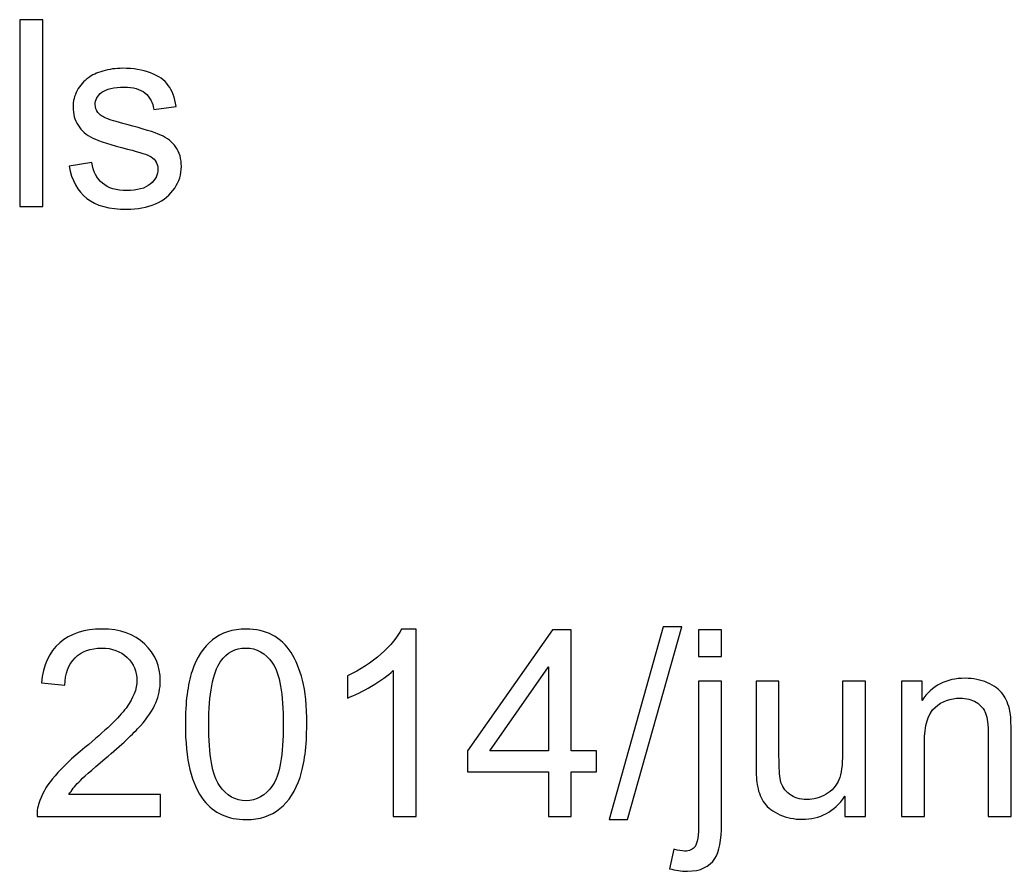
# Model space of a CAD drawing. Header units: millimetres. Extents: x -494 to 494, y -418 to 418.
# Drawn here: x -263.37 to -231.15, y -392.58 to -364.93 of the extents above; entities that cross this region are included whole.
import ezdxf

# ---------------------------------------------------------------- set-up
doc = ezdxf.new("R2010")
doc.units = ezdxf.units.MM
doc.header["$MEASUREMENT"] = 0

msp = doc.modelspace()

# ---------------------------------------------------------------- linework, layer by layer
at = {"color": 250}
for points, knots in [([(-263.3658, -370.9889), (-263.3658, -370.9889), (-263.3658, -364.9268), (-263.3658, -364.9268), (-263.3658, -364.9268), (-263.3658, -364.9268), (-262.6208, -364.9268), (-262.6208, -364.9268), (-262.6208, -364.9268), (-262.6208, -364.9268), (-262.6208, -370.9889), (-262.6208, -370.9889), (-262.6208, -370.9889), (-262.6208, -370.9889), (-263.3658, -370.9889), (-263.3658, -370.9889)], [0, 0, 0, 0, 0.2, 0.2, 0.2, 0.2, 0.4, 0.4, 0.4, 0.4, 0.6, 0.6, 0.6, 0.6, 1, 1, 1, 1]), ([(-261.7642, -369.6766), (-261.7642, -369.6766), (-261.0276, -369.558), (-261.0276, -369.558), (-261.0276, -369.558), (-260.9867, -369.853), (-260.871, -370.0787), (-260.6819, -370.2368), (-260.6819, -370.2368), (-260.4928, -370.3934), (-260.2275, -370.4724), (-259.8889, -370.4724), (-259.8889, -370.4724), (-259.546, -370.4724), (-259.292, -370.4033), (-259.1255, -370.2636), (-259.1255, -370.2636), (-258.9604, -370.1253), (-258.8771, -369.9616), (-258.8771, -369.7739), (-258.8771, -369.7739), (-258.8771, -369.606), (-258.9519, -369.4734), (-259.1001, -369.3774), (-259.1001, -369.3774), (-259.2045, -369.3111), (-259.4585, -369.2278), (-259.8621, -369.1248), (-259.8621, -369.1248), (-260.4068, -368.988), (-260.7835, -368.8694), (-260.9952, -368.7692), (-260.9952, -368.7692), (-261.2054, -368.6676), (-261.3649, -368.5294), (-261.4735, -368.3516), (-261.4735, -368.3516), (-261.5822, -368.1752), (-261.6372, -367.979), (-261.6372, -367.7645), (-261.6372, -367.7645), (-261.6372, -367.5684), (-261.5921, -367.3878), (-261.5032, -367.2213), (-261.5032, -367.2213), (-261.4129, -367.0548), (-261.2915, -366.9165), (-261.1377, -366.8064), (-261.1377, -366.8064), (-261.022, -366.7217), (-260.864, -366.6498), (-260.665, -366.5905), (-260.665, -366.5905), (-260.4646, -366.5312), (-260.2515, -366.5016), (-260.0229, -366.5016), (-260.0229, -366.5016), (-259.6786, -366.5016), (-259.3767, -366.551), (-259.117, -366.6512), (-259.117, -366.6512), (-258.856, -366.75), (-258.664, -366.8854), (-258.5399, -367.0548), (-258.5399, -367.0548), (-258.4171, -367.2255), (-258.331, -367.4527), (-258.2845, -367.7377), (-258.2845, -367.7377), (-258.2845, -367.7377), (-259.0126, -367.8393), (-259.0126, -367.8393), (-259.0126, -367.8393), (-259.045, -367.6107), (-259.141, -367.4315), (-259.299, -367.3031), (-259.299, -367.3031), (-259.4571, -367.1747), (-259.68, -367.1112), (-259.9693, -367.1112), (-259.9693, -367.1112), (-260.3094, -367.1112), (-260.5535, -367.1676), (-260.6989, -367.2805), (-260.6989, -367.2805), (-260.8442, -367.3934), (-260.9176, -367.5261), (-260.9176, -367.677), (-260.9176, -367.677), (-260.9176, -367.773), (-260.8879, -367.8605), (-260.8273, -367.9381), (-260.8273, -367.9381), (-260.7666, -368.0171), (-260.672, -368.0834), (-260.5422, -368.1357), (-260.5422, -368.1357), (-260.4674, -368.1639), (-260.2501, -368.2274), (-259.8861, -368.3262), (-259.8861, -368.3262), (-259.3611, -368.4659), (-258.9942, -368.5816), (-258.7854, -368.6705), (-258.7854, -368.6705), (-258.5766, -368.7594), (-258.4129, -368.8906), (-258.2943, -369.0599), (-258.2943, -369.0599), (-258.1744, -369.2307), (-258.1151, -369.4423), (-258.1151, -369.6963), (-258.1151, -369.6963), (-258.1151, -369.9433), (-258.1871, -370.1761), (-258.3324, -370.3948), (-258.3324, -370.3948), (-258.4778, -370.6135), (-258.6866, -370.7829), (-258.959, -370.9028), (-258.959, -370.9028), (-259.2327, -371.0228), (-259.5418, -371.082), (-259.8861, -371.082), (-259.8861, -371.082), (-260.4561, -371.082), (-260.8922, -370.9635), (-261.1913, -370.7278), (-261.1913, -370.7278), (-261.4905, -370.4908), (-261.681, -370.1408), (-261.7642, -369.6766)], [0, 0, 0, 0, 0.0294118, 0.0294118, 0.0294118, 0.0294118, 0.0588235, 0.0588235, 0.0588235, 0.0588235, 0.0882353, 0.0882353, 0.0882353, 0.0882353, 0.1176471, 0.1176471, 0.1176471, 0.1176471, 0.1470588, 0.1470588, 0.1470588, 0.1470588, 0.1764706, 0.1764706, 0.1764706, 0.1764706, 0.2058824, 0.2058824, 0.2058824, 0.2058824, 0.2352941, 0.2352941, 0.2352941, 0.2352941, 0.2647059, 0.2647059, 0.2647059, 0.2647059, 0.2941176, 0.2941176, 0.2941176, 0.2941176, 0.3235294, 0.3235294, 0.3235294, 0.3235294, 0.3529412, 0.3529412, 0.3529412, 0.3529412, 0.3823529, 0.3823529, 0.3823529, 0.3823529, 0.4117647, 0.4117647, 0.4117647, 0.4117647, 0.4411765, 0.4411765, 0.4411765, 0.4411765, 0.4705882, 0.4705882, 0.4705882, 0.4705882, 0.5, 0.5, 0.5, 0.5, 0.5294118, 0.5294118, 0.5294118, 0.5294118, 0.5588235, 0.5588235, 0.5588235, 0.5588235, 0.5882353, 0.5882353, 0.5882353, 0.5882353, 0.6176471, 0.6176471, 0.6176471, 0.6176471, 0.6470588, 0.6470588, 0.6470588, 0.6470588, 0.6764706, 0.6764706, 0.6764706, 0.6764706, 0.7058824, 0.7058824, 0.7058824, 0.7058824, 0.7352941, 0.7352941, 0.7352941, 0.7352941, 0.7647059, 0.7647059, 0.7647059, 0.7647059, 0.7941176, 0.7941176, 0.7941176, 0.7941176, 0.8235294, 0.8235294, 0.8235294, 0.8235294, 0.8529412, 0.8529412, 0.8529412, 0.8529412, 0.8823529, 0.8823529, 0.8823529, 0.8823529, 0.9117647, 0.9117647, 0.9117647, 0.9117647, 0.9411765, 0.9411765, 0.9411765, 0.9411765, 1, 1, 1, 1]), ([(-244.2153, -390.9046), (-244.2153, -390.9046), (-242.4542, -384.6392), (-242.4542, -384.6392), (-242.4542, -384.6392), (-242.4542, -384.6392), (-241.8545, -384.6392), (-241.8545, -384.6392), (-241.8545, -384.6392), (-241.8545, -384.6392), (-243.6156, -390.9046), (-243.6156, -390.9046), (-243.6156, -390.9046), (-243.6156, -390.9046), (-244.2153, -390.9046), (-244.2153, -390.9046)], [0, 0, 0, 0, 0.2, 0.2, 0.2, 0.2, 0.4, 0.4, 0.4, 0.4, 0.6, 0.6, 0.6, 0.6, 1, 1, 1, 1]), ([(-258.7921, -390.0918), (-258.7921, -390.0918), (-258.7921, -390.803), (-258.7921, -390.803), (-258.7921, -390.803), (-258.7921, -390.803), (-262.8054, -390.803), (-262.8054, -390.803), (-262.8054, -390.803), (-262.811, -390.6238), (-262.7814, -390.4516), (-262.7179, -390.2851), (-262.7179, -390.2851), (-262.6149, -390.0128), (-262.4498, -389.7433), (-262.2226, -389.4794), (-262.2226, -389.4794), (-261.9954, -389.2155), (-261.6708, -388.9107), (-261.2489, -388.565), (-261.2489, -388.565), (-260.5927, -388.0245), (-260.1468, -387.5969), (-259.914, -387.2809), (-259.914, -387.2809), (-259.6797, -386.9648), (-259.5626, -386.6656), (-259.5626, -386.3834), (-259.5626, -386.3834), (-259.5626, -386.0885), (-259.6685, -385.8401), (-259.8801, -385.6369), (-259.8801, -385.6369), (-260.0918, -385.4351), (-260.3684, -385.3335), (-260.7084, -385.3335), (-260.7084, -385.3335), (-261.0683, -385.3335), (-261.3561, -385.4408), (-261.572, -385.6552), (-261.572, -385.6552), (-261.788, -385.8683), (-261.8966, -386.1647), (-261.8994, -386.5442), (-261.8994, -386.5442), (-261.8994, -386.5442), (-262.6614, -386.468), (-262.6614, -386.468), (-262.6614, -386.468), (-262.6092, -385.898), (-262.4117, -385.4633), (-262.0702, -385.1642), (-262.0702, -385.1642), (-261.7273, -384.865), (-261.2687, -384.7154), (-260.6915, -384.7154), (-260.6915, -384.7154), (-260.1101, -384.7154), (-259.6487, -384.8763), (-259.31, -385.1995), (-259.31, -385.1995), (-258.97, -385.5226), (-258.8006, -385.9234), (-258.8006, -386.4003), (-258.8006, -386.4003), (-258.8006, -386.643), (-258.85, -386.8815), (-258.9502, -387.1158), (-258.9502, -387.1158), (-259.049, -387.3514), (-259.2141, -387.5984), (-259.4441, -387.858), (-259.4441, -387.858), (-259.6755, -388.1162), (-260.0579, -388.4732), (-260.5913, -388.9248), (-260.5913, -388.9248), (-261.0386, -389.3002), (-261.3265, -389.5542), (-261.4535, -389.6882), (-261.4535, -389.6882), (-261.5805, -389.8223), (-261.6849, -389.9563), (-261.7682, -390.0918), (-261.7682, -390.0918), (-261.7682, -390.0918), (-258.7921, -390.0918), (-258.7921, -390.0918)], [0, 0, 0, 0, 0.0434783, 0.0434783, 0.0434783, 0.0434783, 0.0869565, 0.0869565, 0.0869565, 0.0869565, 0.1304348, 0.1304348, 0.1304348, 0.1304348, 0.173913, 0.173913, 0.173913, 0.173913, 0.2173913, 0.2173913, 0.2173913, 0.2173913, 0.2608696, 0.2608696, 0.2608696, 0.2608696, 0.3043478, 0.3043478, 0.3043478, 0.3043478, 0.3478261, 0.3478261, 0.3478261, 0.3478261, 0.3913043, 0.3913043, 0.3913043, 0.3913043, 0.4347826, 0.4347826, 0.4347826, 0.4347826, 0.4782609, 0.4782609, 0.4782609, 0.4782609, 0.5217391, 0.5217391, 0.5217391, 0.5217391, 0.5652174, 0.5652174, 0.5652174, 0.5652174, 0.6086957, 0.6086957, 0.6086957, 0.6086957, 0.6521739, 0.6521739, 0.6521739, 0.6521739, 0.6956522, 0.6956522, 0.6956522, 0.6956522, 0.7391304, 0.7391304, 0.7391304, 0.7391304, 0.7826087, 0.7826087, 0.7826087, 0.7826087, 0.826087, 0.826087, 0.826087, 0.826087, 0.8695652, 0.8695652, 0.8695652, 0.8695652, 0.9130435, 0.9130435, 0.9130435, 0.9130435, 1, 1, 1, 1]), ([(-257.9864, -387.8114), (-257.9864, -387.096), (-257.913, -386.5174), (-257.7663, -386.08), (-257.7663, -386.08), (-257.6181, -385.6411), (-257.3994, -385.3039), (-257.1087, -385.0682), (-257.1087, -385.0682), (-256.8194, -384.8326), (-256.4539, -384.7154), (-256.0137, -384.7154), (-256.0137, -384.7154), (-255.6891, -384.7154), (-255.4041, -384.7804), (-255.1571, -384.9116), (-255.1571, -384.9116), (-254.9116, -385.0428), (-254.7084, -385.2319), (-254.5503, -385.4789), (-254.5503, -385.4789), (-254.3923, -385.7244), (-254.2681, -386.025), (-254.1778, -386.3791), (-254.1778, -386.3791), (-254.0861, -386.7333), (-254.0409, -387.2117), (-254.0409, -387.8114), (-254.0409, -387.8114), (-254.0409, -388.5226), (-254.1143, -389.0984), (-254.2596, -389.5358), (-254.2596, -389.5358), (-254.405, -389.9747), (-254.6237, -390.3119), (-254.9144, -390.549), (-254.9144, -390.549), (-255.2037, -390.7861), (-255.5706, -390.9046), (-256.0137, -390.9046), (-256.0137, -390.9046), (-256.5964, -390.9046), (-257.0551, -390.6972), (-257.3881, -390.2809), (-257.3881, -390.2809), (-257.7874, -389.7729), (-257.9864, -388.9502), (-257.9864, -387.8114)], [0, 0, 0, 0, 0.0769231, 0.0769231, 0.0769231, 0.0769231, 0.1538462, 0.1538462, 0.1538462, 0.1538462, 0.2307692, 0.2307692, 0.2307692, 0.2307692, 0.3076923, 0.3076923, 0.3076923, 0.3076923, 0.3846154, 0.3846154, 0.3846154, 0.3846154, 0.4615385, 0.4615385, 0.4615385, 0.4615385, 0.5384615, 0.5384615, 0.5384615, 0.5384615, 0.6153846, 0.6153846, 0.6153846, 0.6153846, 0.6923077, 0.6923077, 0.6923077, 0.6923077, 0.7692308, 0.7692308, 0.7692308, 0.7692308, 0.8461538, 0.8461538, 0.8461538, 0.8461538, 1, 1, 1, 1]), ([(-250.4835, -390.803), (-250.4835, -390.803), (-251.2286, -390.803), (-251.2286, -390.803), (-251.2286, -390.803), (-251.2286, -390.803), (-251.2286, -386.0588), (-251.2286, -386.0588), (-251.2286, -386.0588), (-251.4078, -386.231), (-251.6434, -386.4017), (-251.9341, -386.5725), (-251.9341, -386.5725), (-252.2248, -386.7432), (-252.4873, -386.8716), (-252.7187, -386.9563), (-252.7187, -386.9563), (-252.7187, -386.9563), (-252.7187, -386.2366), (-252.7187, -386.2366), (-252.7187, -386.2366), (-252.3024, -386.0419), (-251.9383, -385.8048), (-251.6265, -385.5254), (-251.6265, -385.5254), (-251.3146, -385.2474), (-251.0931, -384.9779), (-250.9633, -384.7154), (-250.9633, -384.7154), (-250.9633, -384.7154), (-250.4835, -384.7154), (-250.4835, -384.7154), (-250.4835, -384.7154), (-250.4835, -384.7154), (-250.4835, -390.803), (-250.4835, -390.803)], [0, 0, 0, 0, 0.1, 0.1, 0.1, 0.1, 0.2, 0.2, 0.2, 0.2, 0.3, 0.3, 0.3, 0.3, 0.4, 0.4, 0.4, 0.4, 0.5, 0.5, 0.5, 0.5, 0.6, 0.6, 0.6, 0.6, 0.7, 0.7, 0.7, 0.7, 0.8, 0.8, 0.8, 0.8, 1, 1, 1, 1]), ([(-246.1895, -390.803), (-246.1895, -390.803), (-246.1895, -389.3552), (-246.1895, -389.3552), (-246.1895, -389.3552), (-246.1895, -389.3552), (-248.8226, -389.3552), (-248.8226, -389.3552), (-248.8226, -389.3552), (-248.8226, -389.3552), (-248.8226, -388.6694), (-248.8226, -388.6694), (-248.8226, -388.6694), (-248.8226, -388.6694), (-246.054, -384.7408), (-246.054, -384.7408), (-246.054, -384.7408), (-246.054, -384.7408), (-245.4444, -384.7408), (-245.4444, -384.7408), (-245.4444, -384.7408), (-245.4444, -384.7408), (-245.4444, -388.6694), (-245.4444, -388.6694), (-245.4444, -388.6694), (-245.4444, -388.6694), (-244.6231, -388.6694), (-244.6231, -388.6694), (-244.6231, -388.6694), (-244.6231, -388.6694), (-244.6231, -389.3552), (-244.6231, -389.3552), (-244.6231, -389.3552), (-244.6231, -389.3552), (-245.4444, -389.3552), (-245.4444, -389.3552), (-245.4444, -389.3552), (-245.4444, -389.3552), (-245.4444, -390.803), (-245.4444, -390.803), (-245.4444, -390.803), (-245.4444, -390.803), (-246.1895, -390.803), (-246.1895, -390.803)], [0, 0, 0, 0, 0.0833333, 0.0833333, 0.0833333, 0.0833333, 0.1666667, 0.1666667, 0.1666667, 0.1666667, 0.25, 0.25, 0.25, 0.25, 0.3333333, 0.3333333, 0.3333333, 0.3333333, 0.4166667, 0.4166667, 0.4166667, 0.4166667, 0.5, 0.5, 0.5, 0.5, 0.5833333, 0.5833333, 0.5833333, 0.5833333, 0.6666667, 0.6666667, 0.6666667, 0.6666667, 0.75, 0.75, 0.75, 0.75, 0.8333333, 0.8333333, 0.8333333, 0.8333333, 1, 1, 1, 1]), ([(-241.3084, -385.6044), (-241.3084, -385.6044), (-241.3084, -384.7408), (-241.3084, -384.7408), (-241.3084, -384.7408), (-241.3084, -384.7408), (-240.5634, -384.7408), (-240.5634, -384.7408), (-240.5634, -384.7408), (-240.5634, -384.7408), (-240.5634, -385.6044), (-240.5634, -385.6044), (-240.5634, -385.6044), (-240.5634, -385.6044), (-241.3084, -385.6044), (-241.3084, -385.6044)], [0, 0, 0, 0, 0.2, 0.2, 0.2, 0.2, 0.4, 0.4, 0.4, 0.4, 0.6, 0.6, 0.6, 0.6, 1, 1, 1, 1]), ([(-257.2244, -387.8143), (-257.2244, -388.8119), (-257.1087, -389.4751), (-256.8758, -389.8025), (-256.8758, -389.8025), (-256.643, -390.1313), (-256.3551, -390.295), (-256.0137, -390.295), (-256.0137, -390.295), (-255.6722, -390.295), (-255.3843, -390.1299), (-255.1515, -389.8011), (-255.1515, -389.8011), (-254.9186, -389.4709), (-254.8029, -388.8091), (-254.8029, -387.8143), (-254.8029, -387.8143), (-254.8029, -386.8166), (-254.9186, -386.1534), (-255.1515, -385.826), (-255.1515, -385.826), (-255.3829, -385.4972), (-255.6736, -385.3335), (-256.0221, -385.3335), (-256.0221, -385.3335), (-256.3636, -385.3335), (-256.6374, -385.4789), (-256.842, -385.7681), (-256.842, -385.7681), (-257.0974, -386.1364), (-257.2244, -386.8194), (-257.2244, -387.8143)], [0, 0, 0, 0, 0.1111111, 0.1111111, 0.1111111, 0.1111111, 0.2222222, 0.2222222, 0.2222222, 0.2222222, 0.3333333, 0.3333333, 0.3333333, 0.3333333, 0.4444444, 0.4444444, 0.4444444, 0.4444444, 0.5555556, 0.5555556, 0.5555556, 0.5555556, 0.6666667, 0.6666667, 0.6666667, 0.6666667, 0.7777778, 0.7777778, 0.7777778, 0.7777778, 1, 1, 1, 1]), ([(-246.1895, -388.6694), (-246.1895, -388.6694), (-246.1895, -385.9417), (-246.1895, -385.9417), (-246.1895, -385.9417), (-246.1895, -385.9417), (-248.0902, -388.6694), (-248.0902, -388.6694), (-248.0902, -388.6694), (-248.0902, -388.6694), (-246.1895, -388.6694), (-246.1895, -388.6694)], [0, 0, 0, 0, 0.25, 0.25, 0.25, 0.25, 0.5, 0.5, 0.5, 0.5, 1, 1, 1, 1]), ([(-242.2511, -392.502), (-242.2511, -392.502), (-242.1142, -391.8712), (-242.1142, -391.8712), (-242.1142, -391.8712), (-241.9646, -391.9093), (-241.8475, -391.9291), (-241.7614, -391.9291), (-241.7614, -391.9291), (-241.609, -391.9291), (-241.4961, -391.8783), (-241.4213, -391.7781), (-241.4213, -391.7781), (-241.3465, -391.6779), (-241.3084, -391.4253), (-241.3084, -391.0231), (-241.3084, -391.0231), (-241.3084, -391.0231), (-241.3084, -386.4088), (-241.3084, -386.4088), (-241.3084, -386.4088), (-241.3084, -386.4088), (-240.5634, -386.4088), (-240.5634, -386.4088), (-240.5634, -386.4088), (-240.5634, -386.4088), (-240.5634, -391.0387), (-240.5634, -391.0387), (-240.5634, -391.0387), (-240.5634, -391.5791), (-240.6339, -391.9559), (-240.775, -392.1675), (-240.775, -392.1675), (-240.9542, -392.4427), (-241.252, -392.581), (-241.6683, -392.581), (-241.6683, -392.581), (-241.8701, -392.581), (-242.0634, -392.5542), (-242.2511, -392.502)], [0, 0, 0, 0, 0.0909091, 0.0909091, 0.0909091, 0.0909091, 0.1818182, 0.1818182, 0.1818182, 0.1818182, 0.2727273, 0.2727273, 0.2727273, 0.2727273, 0.3636364, 0.3636364, 0.3636364, 0.3636364, 0.4545455, 0.4545455, 0.4545455, 0.4545455, 0.5454545, 0.5454545, 0.5454545, 0.5454545, 0.6363636, 0.6363636, 0.6363636, 0.6363636, 0.7272727, 0.7272727, 0.7272727, 0.7272727, 0.8181818, 0.8181818, 0.8181818, 0.8181818, 1, 1, 1, 1]), ([(-236.553, -390.803), (-236.553, -390.803), (-236.553, -390.1497), (-236.553, -390.1497), (-236.553, -390.1497), (-236.8945, -390.6478), (-237.3573, -390.8961), (-237.9429, -390.8961), (-237.9429, -390.8961), (-238.2012, -390.8961), (-238.4425, -390.8467), (-238.6668, -390.748), (-238.6668, -390.748), (-238.8912, -390.6478), (-239.0577, -390.5236), (-239.1664, -390.374), (-239.1664, -390.374), (-239.275, -390.223), (-239.3512, -390.0396), (-239.395, -389.8223), (-239.395, -389.8223), (-239.4246, -389.6755), (-239.4401, -389.4441), (-239.4401, -389.128), (-239.4401, -389.128), (-239.4401, -389.128), (-239.4401, -386.4088), (-239.4401, -386.4088), (-239.4401, -386.4088), (-239.4401, -386.4088), (-238.6951, -386.4088), (-238.6951, -386.4088), (-238.6951, -386.4088), (-238.6951, -386.4088), (-238.6951, -388.8401), (-238.6951, -388.8401), (-238.6951, -388.8401), (-238.6951, -389.2282), (-238.6795, -389.4907), (-238.6499, -389.6247), (-238.6499, -389.6247), (-238.6033, -389.8209), (-238.5046, -389.9733), (-238.3522, -390.0847), (-238.3522, -390.0847), (-238.2012, -390.1962), (-238.0149, -390.2527), (-237.7919, -390.2527), (-237.7919, -390.2527), (-237.569, -390.2527), (-237.3601, -390.1962), (-237.1654, -390.0819), (-237.1654, -390.0819), (-236.9707, -389.9676), (-236.8324, -389.811), (-236.7505, -389.6148), (-236.7505, -389.6148), (-236.6701, -389.4187), (-236.6292, -389.1322), (-236.6292, -388.7583), (-236.6292, -388.7583), (-236.6292, -388.7583), (-236.6292, -386.4088), (-236.6292, -386.4088), (-236.6292, -386.4088), (-236.6292, -386.4088), (-235.8841, -386.4088), (-235.8841, -386.4088), (-235.8841, -386.4088), (-235.8841, -386.4088), (-235.8841, -390.803), (-235.8841, -390.803), (-235.8841, -390.803), (-235.8841, -390.803), (-236.553, -390.803), (-236.553, -390.803)], [0, 0, 0, 0, 0.05, 0.05, 0.05, 0.05, 0.1, 0.1, 0.1, 0.1, 0.15, 0.15, 0.15, 0.15, 0.2, 0.2, 0.2, 0.2, 0.25, 0.25, 0.25, 0.25, 0.3, 0.3, 0.3, 0.3, 0.35, 0.35, 0.35, 0.35, 0.4, 0.4, 0.4, 0.4, 0.45, 0.45, 0.45, 0.45, 0.5, 0.5, 0.5, 0.5, 0.55, 0.55, 0.55, 0.55, 0.6, 0.6, 0.6, 0.6, 0.65, 0.65, 0.65, 0.65, 0.7, 0.7, 0.7, 0.7, 0.75, 0.75, 0.75, 0.75, 0.8, 0.8, 0.8, 0.8, 0.85, 0.85, 0.85, 0.85, 0.9, 0.9, 0.9, 0.9, 1, 1, 1, 1]), ([(-234.7143, -390.803), (-234.7143, -390.803), (-234.7143, -386.4088), (-234.7143, -386.4088), (-234.7143, -386.4088), (-234.7143, -386.4088), (-234.0454, -386.4088), (-234.0454, -386.4088), (-234.0454, -386.4088), (-234.0454, -386.4088), (-234.0454, -387.0325), (-234.0454, -387.0325), (-234.0454, -387.0325), (-233.7237, -386.5541), (-233.258, -386.3156), (-232.6498, -386.3156), (-232.6498, -386.3156), (-232.3845, -386.3156), (-232.1418, -386.3636), (-231.9203, -386.4582), (-231.9203, -386.4582), (-231.6987, -386.5527), (-231.5322, -386.6783), (-231.4222, -386.8321), (-231.4222, -386.8321), (-231.3121, -386.9859), (-231.2345, -387.1694), (-231.1907, -387.381), (-231.1907, -387.381), (-231.1639, -387.5193), (-231.1498, -387.7606), (-231.1498, -388.1049), (-231.1498, -388.1049), (-231.1498, -388.1049), (-231.1498, -390.803), (-231.1498, -390.803), (-231.1498, -390.803), (-231.1498, -390.803), (-231.8949, -390.803), (-231.8949, -390.803), (-231.8949, -390.803), (-231.8949, -390.803), (-231.8949, -388.1332), (-231.8949, -388.1332), (-231.8949, -388.1332), (-231.8949, -387.8298), (-231.9231, -387.6026), (-231.981, -387.453), (-231.981, -387.453), (-232.0388, -387.3034), (-232.1418, -387.1835), (-232.2886, -387.0932), (-232.2886, -387.0932), (-232.4353, -387.0043), (-232.6089, -386.9591), (-232.8065, -386.9591), (-232.8065, -386.9591), (-233.1226, -386.9591), (-233.3949, -387.0593), (-233.6249, -387.2611), (-233.6249, -387.2611), (-233.8549, -387.4615), (-233.9692, -387.8439), (-233.9692, -388.4055), (-233.9692, -388.4055), (-233.9692, -388.4055), (-233.9692, -390.803), (-233.9692, -390.803), (-233.9692, -390.803), (-233.9692, -390.803), (-234.7143, -390.803), (-234.7143, -390.803)], [0, 0, 0, 0, 0.0526316, 0.0526316, 0.0526316, 0.0526316, 0.1052632, 0.1052632, 0.1052632, 0.1052632, 0.1578947, 0.1578947, 0.1578947, 0.1578947, 0.2105263, 0.2105263, 0.2105263, 0.2105263, 0.2631579, 0.2631579, 0.2631579, 0.2631579, 0.3157895, 0.3157895, 0.3157895, 0.3157895, 0.3684211, 0.3684211, 0.3684211, 0.3684211, 0.4210526, 0.4210526, 0.4210526, 0.4210526, 0.4736842, 0.4736842, 0.4736842, 0.4736842, 0.5263158, 0.5263158, 0.5263158, 0.5263158, 0.5789474, 0.5789474, 0.5789474, 0.5789474, 0.6315789, 0.6315789, 0.6315789, 0.6315789, 0.6842105, 0.6842105, 0.6842105, 0.6842105, 0.7368421, 0.7368421, 0.7368421, 0.7368421, 0.7894737, 0.7894737, 0.7894737, 0.7894737, 0.8421053, 0.8421053, 0.8421053, 0.8421053, 0.8947368, 0.8947368, 0.8947368, 0.8947368, 1, 1, 1, 1])]:
    msp.add_open_spline(points, degree=3, knots=knots, dxfattribs=at)
at = {"lineweight": 9}
for points, knots in [([(-263.3658, -370.9889), (-263.3658, -370.9889), (-263.3658, -364.9268), (-263.3658, -364.9268), (-263.3658, -364.9268), (-263.3658, -364.9268), (-262.6208, -364.9268), (-262.6208, -364.9268), (-262.6208, -364.9268), (-262.6208, -364.9268), (-262.6208, -370.9889), (-262.6208, -370.9889), (-262.6208, -370.9889), (-262.6208, -370.9889), (-263.3658, -370.9889), (-263.3658, -370.9889)], [0, 0, 0, 0, 0.2, 0.2, 0.2, 0.2, 0.4, 0.4, 0.4, 0.4, 0.6, 0.6, 0.6, 0.6, 1, 1, 1, 1]), ([(-261.7642, -369.6766), (-261.7642, -369.6766), (-261.0276, -369.558), (-261.0276, -369.558), (-261.0276, -369.558), (-260.9867, -369.853), (-260.871, -370.0787), (-260.6819, -370.2368), (-260.6819, -370.2368), (-260.4928, -370.3934), (-260.2275, -370.4724), (-259.8889, -370.4724), (-259.8889, -370.4724), (-259.546, -370.4724), (-259.292, -370.4033), (-259.1255, -370.2636), (-259.1255, -370.2636), (-258.9604, -370.1253), (-258.8771, -369.9616), (-258.8771, -369.7739), (-258.8771, -369.7739), (-258.8771, -369.606), (-258.9519, -369.4734), (-259.1001, -369.3774), (-259.1001, -369.3774), (-259.2045, -369.3111), (-259.4585, -369.2278), (-259.8621, -369.1248), (-259.8621, -369.1248), (-260.4068, -368.988), (-260.7835, -368.8694), (-260.9952, -368.7692), (-260.9952, -368.7692), (-261.2054, -368.6676), (-261.3649, -368.5294), (-261.4735, -368.3516), (-261.4735, -368.3516), (-261.5822, -368.1752), (-261.6372, -367.979), (-261.6372, -367.7645), (-261.6372, -367.7645), (-261.6372, -367.5684), (-261.5921, -367.3878), (-261.5032, -367.2213), (-261.5032, -367.2213), (-261.4129, -367.0548), (-261.2915, -366.9165), (-261.1377, -366.8064), (-261.1377, -366.8064), (-261.022, -366.7217), (-260.864, -366.6498), (-260.665, -366.5905), (-260.665, -366.5905), (-260.4646, -366.5312), (-260.2515, -366.5016), (-260.0229, -366.5016), (-260.0229, -366.5016), (-259.6786, -366.5016), (-259.3767, -366.551), (-259.117, -366.6512), (-259.117, -366.6512), (-258.856, -366.75), (-258.664, -366.8854), (-258.5399, -367.0548), (-258.5399, -367.0548), (-258.4171, -367.2255), (-258.331, -367.4527), (-258.2845, -367.7377), (-258.2845, -367.7377), (-258.2845, -367.7377), (-259.0126, -367.8393), (-259.0126, -367.8393), (-259.0126, -367.8393), (-259.045, -367.6107), (-259.141, -367.4315), (-259.299, -367.3031), (-259.299, -367.3031), (-259.4571, -367.1747), (-259.68, -367.1112), (-259.9693, -367.1112), (-259.9693, -367.1112), (-260.3094, -367.1112), (-260.5535, -367.1676), (-260.6989, -367.2805), (-260.6989, -367.2805), (-260.8442, -367.3934), (-260.9176, -367.5261), (-260.9176, -367.677), (-260.9176, -367.677), (-260.9176, -367.773), (-260.8879, -367.8605), (-260.8273, -367.9381), (-260.8273, -367.9381), (-260.7666, -368.0171), (-260.672, -368.0834), (-260.5422, -368.1357), (-260.5422, -368.1357), (-260.4674, -368.1639), (-260.2501, -368.2274), (-259.8861, -368.3262), (-259.8861, -368.3262), (-259.3611, -368.4659), (-258.9942, -368.5816), (-258.7854, -368.6705), (-258.7854, -368.6705), (-258.5766, -368.7594), (-258.4129, -368.8906), (-258.2943, -369.0599), (-258.2943, -369.0599), (-258.1744, -369.2307), (-258.1151, -369.4423), (-258.1151, -369.6963), (-258.1151, -369.6963), (-258.1151, -369.9433), (-258.1871, -370.1761), (-258.3324, -370.3948), (-258.3324, -370.3948), (-258.4778, -370.6135), (-258.6866, -370.7829), (-258.959, -370.9028), (-258.959, -370.9028), (-259.2327, -371.0228), (-259.5418, -371.082), (-259.8861, -371.082), (-259.8861, -371.082), (-260.4561, -371.082), (-260.8922, -370.9635), (-261.1913, -370.7278), (-261.1913, -370.7278), (-261.4905, -370.4908), (-261.681, -370.1408), (-261.7642, -369.6766)], [0, 0, 0, 0, 0.0294118, 0.0294118, 0.0294118, 0.0294118, 0.0588235, 0.0588235, 0.0588235, 0.0588235, 0.0882353, 0.0882353, 0.0882353, 0.0882353, 0.1176471, 0.1176471, 0.1176471, 0.1176471, 0.1470588, 0.1470588, 0.1470588, 0.1470588, 0.1764706, 0.1764706, 0.1764706, 0.1764706, 0.2058824, 0.2058824, 0.2058824, 0.2058824, 0.2352941, 0.2352941, 0.2352941, 0.2352941, 0.2647059, 0.2647059, 0.2647059, 0.2647059, 0.2941176, 0.2941176, 0.2941176, 0.2941176, 0.3235294, 0.3235294, 0.3235294, 0.3235294, 0.3529412, 0.3529412, 0.3529412, 0.3529412, 0.3823529, 0.3823529, 0.3823529, 0.3823529, 0.4117647, 0.4117647, 0.4117647, 0.4117647, 0.4411765, 0.4411765, 0.4411765, 0.4411765, 0.4705882, 0.4705882, 0.4705882, 0.4705882, 0.5, 0.5, 0.5, 0.5, 0.5294118, 0.5294118, 0.5294118, 0.5294118, 0.5588235, 0.5588235, 0.5588235, 0.5588235, 0.5882353, 0.5882353, 0.5882353, 0.5882353, 0.6176471, 0.6176471, 0.6176471, 0.6176471, 0.6470588, 0.6470588, 0.6470588, 0.6470588, 0.6764706, 0.6764706, 0.6764706, 0.6764706, 0.7058824, 0.7058824, 0.7058824, 0.7058824, 0.7352941, 0.7352941, 0.7352941, 0.7352941, 0.7647059, 0.7647059, 0.7647059, 0.7647059, 0.7941176, 0.7941176, 0.7941176, 0.7941176, 0.8235294, 0.8235294, 0.8235294, 0.8235294, 0.8529412, 0.8529412, 0.8529412, 0.8529412, 0.8823529, 0.8823529, 0.8823529, 0.8823529, 0.9117647, 0.9117647, 0.9117647, 0.9117647, 0.9411765, 0.9411765, 0.9411765, 0.9411765, 1, 1, 1, 1]), ([(-244.2153, -390.9046), (-244.2153, -390.9046), (-242.4542, -384.6392), (-242.4542, -384.6392), (-242.4542, -384.6392), (-242.4542, -384.6392), (-241.8545, -384.6392), (-241.8545, -384.6392), (-241.8545, -384.6392), (-241.8545, -384.6392), (-243.6156, -390.9046), (-243.6156, -390.9046), (-243.6156, -390.9046), (-243.6156, -390.9046), (-244.2153, -390.9046), (-244.2153, -390.9046)], [0, 0, 0, 0, 0.2, 0.2, 0.2, 0.2, 0.4, 0.4, 0.4, 0.4, 0.6, 0.6, 0.6, 0.6, 1, 1, 1, 1]), ([(-258.7921, -390.0918), (-258.7921, -390.0918), (-258.7921, -390.803), (-258.7921, -390.803), (-258.7921, -390.803), (-258.7921, -390.803), (-262.8054, -390.803), (-262.8054, -390.803), (-262.8054, -390.803), (-262.811, -390.6238), (-262.7814, -390.4516), (-262.7179, -390.2851), (-262.7179, -390.2851), (-262.6149, -390.0128), (-262.4498, -389.7433), (-262.2226, -389.4794), (-262.2226, -389.4794), (-261.9954, -389.2155), (-261.6708, -388.9107), (-261.2489, -388.565), (-261.2489, -388.565), (-260.5927, -388.0245), (-260.1468, -387.5969), (-259.914, -387.2809), (-259.914, -387.2809), (-259.6797, -386.9648), (-259.5626, -386.6656), (-259.5626, -386.3834), (-259.5626, -386.3834), (-259.5626, -386.0885), (-259.6685, -385.8401), (-259.8801, -385.6369), (-259.8801, -385.6369), (-260.0918, -385.4351), (-260.3684, -385.3335), (-260.7084, -385.3335), (-260.7084, -385.3335), (-261.0683, -385.3335), (-261.3561, -385.4408), (-261.572, -385.6552), (-261.572, -385.6552), (-261.788, -385.8683), (-261.8966, -386.1647), (-261.8994, -386.5442), (-261.8994, -386.5442), (-261.8994, -386.5442), (-262.6614, -386.468), (-262.6614, -386.468), (-262.6614, -386.468), (-262.6092, -385.898), (-262.4117, -385.4633), (-262.0702, -385.1642), (-262.0702, -385.1642), (-261.7273, -384.865), (-261.2687, -384.7154), (-260.6915, -384.7154), (-260.6915, -384.7154), (-260.1101, -384.7154), (-259.6487, -384.8763), (-259.31, -385.1995), (-259.31, -385.1995), (-258.97, -385.5226), (-258.8006, -385.9234), (-258.8006, -386.4003), (-258.8006, -386.4003), (-258.8006, -386.643), (-258.85, -386.8815), (-258.9502, -387.1158), (-258.9502, -387.1158), (-259.049, -387.3514), (-259.2141, -387.5984), (-259.4441, -387.858), (-259.4441, -387.858), (-259.6755, -388.1162), (-260.0579, -388.4732), (-260.5913, -388.9248), (-260.5913, -388.9248), (-261.0386, -389.3002), (-261.3265, -389.5542), (-261.4535, -389.6882), (-261.4535, -389.6882), (-261.5805, -389.8223), (-261.6849, -389.9563), (-261.7682, -390.0918), (-261.7682, -390.0918), (-261.7682, -390.0918), (-258.7921, -390.0918), (-258.7921, -390.0918)], [0, 0, 0, 0, 0.0434783, 0.0434783, 0.0434783, 0.0434783, 0.0869565, 0.0869565, 0.0869565, 0.0869565, 0.1304348, 0.1304348, 0.1304348, 0.1304348, 0.173913, 0.173913, 0.173913, 0.173913, 0.2173913, 0.2173913, 0.2173913, 0.2173913, 0.2608696, 0.2608696, 0.2608696, 0.2608696, 0.3043478, 0.3043478, 0.3043478, 0.3043478, 0.3478261, 0.3478261, 0.3478261, 0.3478261, 0.3913043, 0.3913043, 0.3913043, 0.3913043, 0.4347826, 0.4347826, 0.4347826, 0.4347826, 0.4782609, 0.4782609, 0.4782609, 0.4782609, 0.5217391, 0.5217391, 0.5217391, 0.5217391, 0.5652174, 0.5652174, 0.5652174, 0.5652174, 0.6086957, 0.6086957, 0.6086957, 0.6086957, 0.6521739, 0.6521739, 0.6521739, 0.6521739, 0.6956522, 0.6956522, 0.6956522, 0.6956522, 0.7391304, 0.7391304, 0.7391304, 0.7391304, 0.7826087, 0.7826087, 0.7826087, 0.7826087, 0.826087, 0.826087, 0.826087, 0.826087, 0.8695652, 0.8695652, 0.8695652, 0.8695652, 0.9130435, 0.9130435, 0.9130435, 0.9130435, 1, 1, 1, 1]), ([(-257.9864, -387.8114), (-257.9864, -387.096), (-257.913, -386.5174), (-257.7663, -386.08), (-257.7663, -386.08), (-257.6181, -385.6411), (-257.3994, -385.3039), (-257.1087, -385.0682), (-257.1087, -385.0682), (-256.8194, -384.8326), (-256.4539, -384.7154), (-256.0137, -384.7154), (-256.0137, -384.7154), (-255.6891, -384.7154), (-255.4041, -384.7804), (-255.1571, -384.9116), (-255.1571, -384.9116), (-254.9116, -385.0428), (-254.7084, -385.2319), (-254.5503, -385.4789), (-254.5503, -385.4789), (-254.3923, -385.7244), (-254.2681, -386.025), (-254.1778, -386.3791), (-254.1778, -386.3791), (-254.0861, -386.7333), (-254.0409, -387.2117), (-254.0409, -387.8114), (-254.0409, -387.8114), (-254.0409, -388.5226), (-254.1143, -389.0984), (-254.2596, -389.5358), (-254.2596, -389.5358), (-254.405, -389.9747), (-254.6237, -390.3119), (-254.9144, -390.549), (-254.9144, -390.549), (-255.2037, -390.7861), (-255.5706, -390.9046), (-256.0137, -390.9046), (-256.0137, -390.9046), (-256.5964, -390.9046), (-257.0551, -390.6972), (-257.3881, -390.2809), (-257.3881, -390.2809), (-257.7874, -389.7729), (-257.9864, -388.9502), (-257.9864, -387.8114)], [0, 0, 0, 0, 0.0769231, 0.0769231, 0.0769231, 0.0769231, 0.1538462, 0.1538462, 0.1538462, 0.1538462, 0.2307692, 0.2307692, 0.2307692, 0.2307692, 0.3076923, 0.3076923, 0.3076923, 0.3076923, 0.3846154, 0.3846154, 0.3846154, 0.3846154, 0.4615385, 0.4615385, 0.4615385, 0.4615385, 0.5384615, 0.5384615, 0.5384615, 0.5384615, 0.6153846, 0.6153846, 0.6153846, 0.6153846, 0.6923077, 0.6923077, 0.6923077, 0.6923077, 0.7692308, 0.7692308, 0.7692308, 0.7692308, 0.8461538, 0.8461538, 0.8461538, 0.8461538, 1, 1, 1, 1]), ([(-250.4835, -390.803), (-250.4835, -390.803), (-251.2286, -390.803), (-251.2286, -390.803), (-251.2286, -390.803), (-251.2286, -390.803), (-251.2286, -386.0588), (-251.2286, -386.0588), (-251.2286, -386.0588), (-251.4078, -386.231), (-251.6434, -386.4017), (-251.9341, -386.5725), (-251.9341, -386.5725), (-252.2248, -386.7432), (-252.4873, -386.8716), (-252.7187, -386.9563), (-252.7187, -386.9563), (-252.7187, -386.9563), (-252.7187, -386.2366), (-252.7187, -386.2366), (-252.7187, -386.2366), (-252.3024, -386.0419), (-251.9383, -385.8048), (-251.6265, -385.5254), (-251.6265, -385.5254), (-251.3146, -385.2474), (-251.0931, -384.9779), (-250.9633, -384.7154), (-250.9633, -384.7154), (-250.9633, -384.7154), (-250.4835, -384.7154), (-250.4835, -384.7154), (-250.4835, -384.7154), (-250.4835, -384.7154), (-250.4835, -390.803), (-250.4835, -390.803)], [0, 0, 0, 0, 0.1, 0.1, 0.1, 0.1, 0.2, 0.2, 0.2, 0.2, 0.3, 0.3, 0.3, 0.3, 0.4, 0.4, 0.4, 0.4, 0.5, 0.5, 0.5, 0.5, 0.6, 0.6, 0.6, 0.6, 0.7, 0.7, 0.7, 0.7, 0.8, 0.8, 0.8, 0.8, 1, 1, 1, 1]), ([(-246.1895, -390.803), (-246.1895, -390.803), (-246.1895, -389.3552), (-246.1895, -389.3552), (-246.1895, -389.3552), (-246.1895, -389.3552), (-248.8226, -389.3552), (-248.8226, -389.3552), (-248.8226, -389.3552), (-248.8226, -389.3552), (-248.8226, -388.6694), (-248.8226, -388.6694), (-248.8226, -388.6694), (-248.8226, -388.6694), (-246.054, -384.7408), (-246.054, -384.7408), (-246.054, -384.7408), (-246.054, -384.7408), (-245.4444, -384.7408), (-245.4444, -384.7408), (-245.4444, -384.7408), (-245.4444, -384.7408), (-245.4444, -388.6694), (-245.4444, -388.6694), (-245.4444, -388.6694), (-245.4444, -388.6694), (-244.6231, -388.6694), (-244.6231, -388.6694), (-244.6231, -388.6694), (-244.6231, -388.6694), (-244.6231, -389.3552), (-244.6231, -389.3552), (-244.6231, -389.3552), (-244.6231, -389.3552), (-245.4444, -389.3552), (-245.4444, -389.3552), (-245.4444, -389.3552), (-245.4444, -389.3552), (-245.4444, -390.803), (-245.4444, -390.803), (-245.4444, -390.803), (-245.4444, -390.803), (-246.1895, -390.803), (-246.1895, -390.803)], [0, 0, 0, 0, 0.0833333, 0.0833333, 0.0833333, 0.0833333, 0.1666667, 0.1666667, 0.1666667, 0.1666667, 0.25, 0.25, 0.25, 0.25, 0.3333333, 0.3333333, 0.3333333, 0.3333333, 0.4166667, 0.4166667, 0.4166667, 0.4166667, 0.5, 0.5, 0.5, 0.5, 0.5833333, 0.5833333, 0.5833333, 0.5833333, 0.6666667, 0.6666667, 0.6666667, 0.6666667, 0.75, 0.75, 0.75, 0.75, 0.8333333, 0.8333333, 0.8333333, 0.8333333, 1, 1, 1, 1]), ([(-241.3084, -385.6044), (-241.3084, -385.6044), (-241.3084, -384.7408), (-241.3084, -384.7408), (-241.3084, -384.7408), (-241.3084, -384.7408), (-240.5634, -384.7408), (-240.5634, -384.7408), (-240.5634, -384.7408), (-240.5634, -384.7408), (-240.5634, -385.6044), (-240.5634, -385.6044), (-240.5634, -385.6044), (-240.5634, -385.6044), (-241.3084, -385.6044), (-241.3084, -385.6044)], [0, 0, 0, 0, 0.2, 0.2, 0.2, 0.2, 0.4, 0.4, 0.4, 0.4, 0.6, 0.6, 0.6, 0.6, 1, 1, 1, 1]), ([(-257.2244, -387.8143), (-257.2244, -388.8119), (-257.1087, -389.4751), (-256.8758, -389.8025), (-256.8758, -389.8025), (-256.643, -390.1313), (-256.3551, -390.295), (-256.0137, -390.295), (-256.0137, -390.295), (-255.6722, -390.295), (-255.3843, -390.1299), (-255.1515, -389.8011), (-255.1515, -389.8011), (-254.9186, -389.4709), (-254.8029, -388.8091), (-254.8029, -387.8143), (-254.8029, -387.8143), (-254.8029, -386.8166), (-254.9186, -386.1534), (-255.1515, -385.826), (-255.1515, -385.826), (-255.3829, -385.4972), (-255.6736, -385.3335), (-256.0221, -385.3335), (-256.0221, -385.3335), (-256.3636, -385.3335), (-256.6374, -385.4789), (-256.842, -385.7681), (-256.842, -385.7681), (-257.0974, -386.1364), (-257.2244, -386.8194), (-257.2244, -387.8143)], [0, 0, 0, 0, 0.1111111, 0.1111111, 0.1111111, 0.1111111, 0.2222222, 0.2222222, 0.2222222, 0.2222222, 0.3333333, 0.3333333, 0.3333333, 0.3333333, 0.4444444, 0.4444444, 0.4444444, 0.4444444, 0.5555556, 0.5555556, 0.5555556, 0.5555556, 0.6666667, 0.6666667, 0.6666667, 0.6666667, 0.7777778, 0.7777778, 0.7777778, 0.7777778, 1, 1, 1, 1]), ([(-246.1895, -388.6694), (-246.1895, -388.6694), (-246.1895, -385.9417), (-246.1895, -385.9417), (-246.1895, -385.9417), (-246.1895, -385.9417), (-248.0902, -388.6694), (-248.0902, -388.6694), (-248.0902, -388.6694), (-248.0902, -388.6694), (-246.1895, -388.6694), (-246.1895, -388.6694)], [0, 0, 0, 0, 0.25, 0.25, 0.25, 0.25, 0.5, 0.5, 0.5, 0.5, 1, 1, 1, 1]), ([(-242.2511, -392.502), (-242.2511, -392.502), (-242.1142, -391.8712), (-242.1142, -391.8712), (-242.1142, -391.8712), (-241.9646, -391.9093), (-241.8475, -391.9291), (-241.7614, -391.9291), (-241.7614, -391.9291), (-241.609, -391.9291), (-241.4961, -391.8783), (-241.4213, -391.7781), (-241.4213, -391.7781), (-241.3465, -391.6779), (-241.3084, -391.4253), (-241.3084, -391.0231), (-241.3084, -391.0231), (-241.3084, -391.0231), (-241.3084, -386.4088), (-241.3084, -386.4088), (-241.3084, -386.4088), (-241.3084, -386.4088), (-240.5634, -386.4088), (-240.5634, -386.4088), (-240.5634, -386.4088), (-240.5634, -386.4088), (-240.5634, -391.0387), (-240.5634, -391.0387), (-240.5634, -391.0387), (-240.5634, -391.5791), (-240.6339, -391.9559), (-240.775, -392.1675), (-240.775, -392.1675), (-240.9542, -392.4427), (-241.252, -392.581), (-241.6683, -392.581), (-241.6683, -392.581), (-241.8701, -392.581), (-242.0634, -392.5542), (-242.2511, -392.502)], [0, 0, 0, 0, 0.0909091, 0.0909091, 0.0909091, 0.0909091, 0.1818182, 0.1818182, 0.1818182, 0.1818182, 0.2727273, 0.2727273, 0.2727273, 0.2727273, 0.3636364, 0.3636364, 0.3636364, 0.3636364, 0.4545455, 0.4545455, 0.4545455, 0.4545455, 0.5454545, 0.5454545, 0.5454545, 0.5454545, 0.6363636, 0.6363636, 0.6363636, 0.6363636, 0.7272727, 0.7272727, 0.7272727, 0.7272727, 0.8181818, 0.8181818, 0.8181818, 0.8181818, 1, 1, 1, 1]), ([(-236.553, -390.803), (-236.553, -390.803), (-236.553, -390.1497), (-236.553, -390.1497), (-236.553, -390.1497), (-236.8945, -390.6478), (-237.3573, -390.8961), (-237.9429, -390.8961), (-237.9429, -390.8961), (-238.2012, -390.8961), (-238.4425, -390.8467), (-238.6668, -390.748), (-238.6668, -390.748), (-238.8912, -390.6478), (-239.0577, -390.5236), (-239.1664, -390.374), (-239.1664, -390.374), (-239.275, -390.223), (-239.3512, -390.0396), (-239.395, -389.8223), (-239.395, -389.8223), (-239.4246, -389.6755), (-239.4401, -389.4441), (-239.4401, -389.128), (-239.4401, -389.128), (-239.4401, -389.128), (-239.4401, -386.4088), (-239.4401, -386.4088), (-239.4401, -386.4088), (-239.4401, -386.4088), (-238.6951, -386.4088), (-238.6951, -386.4088), (-238.6951, -386.4088), (-238.6951, -386.4088), (-238.6951, -388.8401), (-238.6951, -388.8401), (-238.6951, -388.8401), (-238.6951, -389.2282), (-238.6795, -389.4907), (-238.6499, -389.6247), (-238.6499, -389.6247), (-238.6033, -389.8209), (-238.5046, -389.9733), (-238.3522, -390.0847), (-238.3522, -390.0847), (-238.2012, -390.1962), (-238.0149, -390.2527), (-237.7919, -390.2527), (-237.7919, -390.2527), (-237.569, -390.2527), (-237.3601, -390.1962), (-237.1654, -390.0819), (-237.1654, -390.0819), (-236.9707, -389.9676), (-236.8324, -389.811), (-236.7505, -389.6148), (-236.7505, -389.6148), (-236.6701, -389.4187), (-236.6292, -389.1322), (-236.6292, -388.7583), (-236.6292, -388.7583), (-236.6292, -388.7583), (-236.6292, -386.4088), (-236.6292, -386.4088), (-236.6292, -386.4088), (-236.6292, -386.4088), (-235.8841, -386.4088), (-235.8841, -386.4088), (-235.8841, -386.4088), (-235.8841, -386.4088), (-235.8841, -390.803), (-235.8841, -390.803), (-235.8841, -390.803), (-235.8841, -390.803), (-236.553, -390.803), (-236.553, -390.803)], [0, 0, 0, 0, 0.05, 0.05, 0.05, 0.05, 0.1, 0.1, 0.1, 0.1, 0.15, 0.15, 0.15, 0.15, 0.2, 0.2, 0.2, 0.2, 0.25, 0.25, 0.25, 0.25, 0.3, 0.3, 0.3, 0.3, 0.35, 0.35, 0.35, 0.35, 0.4, 0.4, 0.4, 0.4, 0.45, 0.45, 0.45, 0.45, 0.5, 0.5, 0.5, 0.5, 0.55, 0.55, 0.55, 0.55, 0.6, 0.6, 0.6, 0.6, 0.65, 0.65, 0.65, 0.65, 0.7, 0.7, 0.7, 0.7, 0.75, 0.75, 0.75, 0.75, 0.8, 0.8, 0.8, 0.8, 0.85, 0.85, 0.85, 0.85, 0.9, 0.9, 0.9, 0.9, 1, 1, 1, 1]), ([(-234.7143, -390.803), (-234.7143, -390.803), (-234.7143, -386.4088), (-234.7143, -386.4088), (-234.7143, -386.4088), (-234.7143, -386.4088), (-234.0454, -386.4088), (-234.0454, -386.4088), (-234.0454, -386.4088), (-234.0454, -386.4088), (-234.0454, -387.0325), (-234.0454, -387.0325), (-234.0454, -387.0325), (-233.7237, -386.5541), (-233.258, -386.3156), (-232.6498, -386.3156), (-232.6498, -386.3156), (-232.3845, -386.3156), (-232.1418, -386.3636), (-231.9203, -386.4582), (-231.9203, -386.4582), (-231.6987, -386.5527), (-231.5322, -386.6783), (-231.4222, -386.8321), (-231.4222, -386.8321), (-231.3121, -386.9859), (-231.2345, -387.1694), (-231.1907, -387.381), (-231.1907, -387.381), (-231.1639, -387.5193), (-231.1498, -387.7606), (-231.1498, -388.1049), (-231.1498, -388.1049), (-231.1498, -388.1049), (-231.1498, -390.803), (-231.1498, -390.803), (-231.1498, -390.803), (-231.1498, -390.803), (-231.8949, -390.803), (-231.8949, -390.803), (-231.8949, -390.803), (-231.8949, -390.803), (-231.8949, -388.1332), (-231.8949, -388.1332), (-231.8949, -388.1332), (-231.8949, -387.8298), (-231.9231, -387.6026), (-231.981, -387.453), (-231.981, -387.453), (-232.0388, -387.3034), (-232.1418, -387.1835), (-232.2886, -387.0932), (-232.2886, -387.0932), (-232.4353, -387.0043), (-232.6089, -386.9591), (-232.8065, -386.9591), (-232.8065, -386.9591), (-233.1226, -386.9591), (-233.3949, -387.0593), (-233.6249, -387.2611), (-233.6249, -387.2611), (-233.8549, -387.4615), (-233.9692, -387.8439), (-233.9692, -388.4055), (-233.9692, -388.4055), (-233.9692, -388.4055), (-233.9692, -390.803), (-233.9692, -390.803), (-233.9692, -390.803), (-233.9692, -390.803), (-234.7143, -390.803), (-234.7143, -390.803)], [0, 0, 0, 0, 0.0526316, 0.0526316, 0.0526316, 0.0526316, 0.1052632, 0.1052632, 0.1052632, 0.1052632, 0.1578947, 0.1578947, 0.1578947, 0.1578947, 0.2105263, 0.2105263, 0.2105263, 0.2105263, 0.2631579, 0.2631579, 0.2631579, 0.2631579, 0.3157895, 0.3157895, 0.3157895, 0.3157895, 0.3684211, 0.3684211, 0.3684211, 0.3684211, 0.4210526, 0.4210526, 0.4210526, 0.4210526, 0.4736842, 0.4736842, 0.4736842, 0.4736842, 0.5263158, 0.5263158, 0.5263158, 0.5263158, 0.5789474, 0.5789474, 0.5789474, 0.5789474, 0.6315789, 0.6315789, 0.6315789, 0.6315789, 0.6842105, 0.6842105, 0.6842105, 0.6842105, 0.7368421, 0.7368421, 0.7368421, 0.7368421, 0.7894737, 0.7894737, 0.7894737, 0.7894737, 0.8421053, 0.8421053, 0.8421053, 0.8421053, 0.8947368, 0.8947368, 0.8947368, 0.8947368, 1, 1, 1, 1])]:
    msp.add_open_spline(points, degree=3, knots=knots, dxfattribs=at)

doc.saveas('drawing.dxf')
